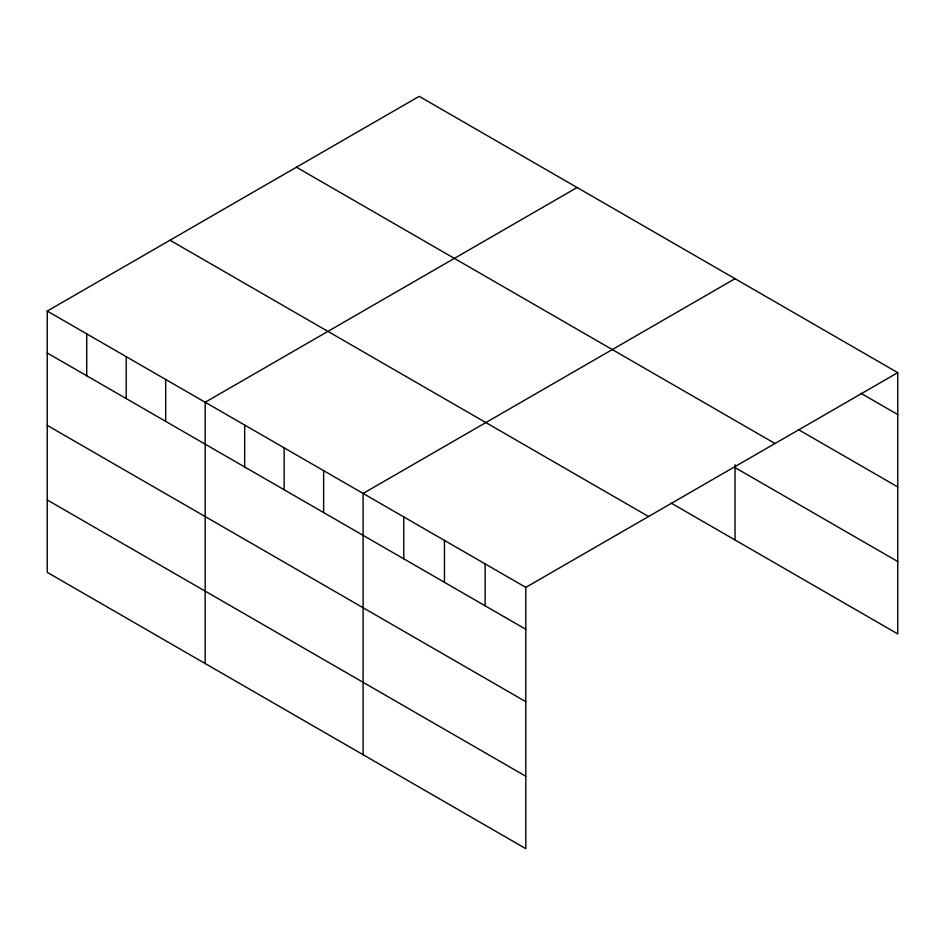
<?xml version="1.0" encoding="UTF-8"?>
<svg xmlns="http://www.w3.org/2000/svg" width="945" height="945" viewBox="0 0 945 945"><rect width="100%" height="100%" fill="white"/><g stroke="black" fill="none" stroke-linecap="round" stroke-linejoin="round"><path stroke-width="1.42" d="M47.25 311.082L525.81 587.377L525.81 848.657L47.25 572.351L47.25 311.082L419.19 96.343L897.75 372.649L897.75 633.918L671.363 503.212M577.111 187.523L205.171 402.263L205.171 663.532M735.033 278.704L363.104 493.444L363.104 754.712M525.81 587.377L897.75 372.649M860.883 393.274L897.75 414.56M798.596 429.703L897.75 486.947M296.447 167.206L775.006 443.512M735.033 467.586L897.75 561.531M169.994 240.219L648.553 516.513M47.25 352.993L525.81 629.287M47.25 425.38L525.81 701.686M47.25 499.964L525.81 776.258M735.033 464.716L735.033 539.973M485.139 563.893L485.139 605.804M444.457 540.41L444.457 582.321M403.787 516.927L403.787 558.838M323.627 470.645L323.627 512.556M284.138 447.847L284.138 489.758M244.66 425.061L244.66 466.972M165.694 379.465L165.694 421.375M126.217 356.667L126.217 398.589M86.727 333.88L86.727 375.791"/></g></svg>
